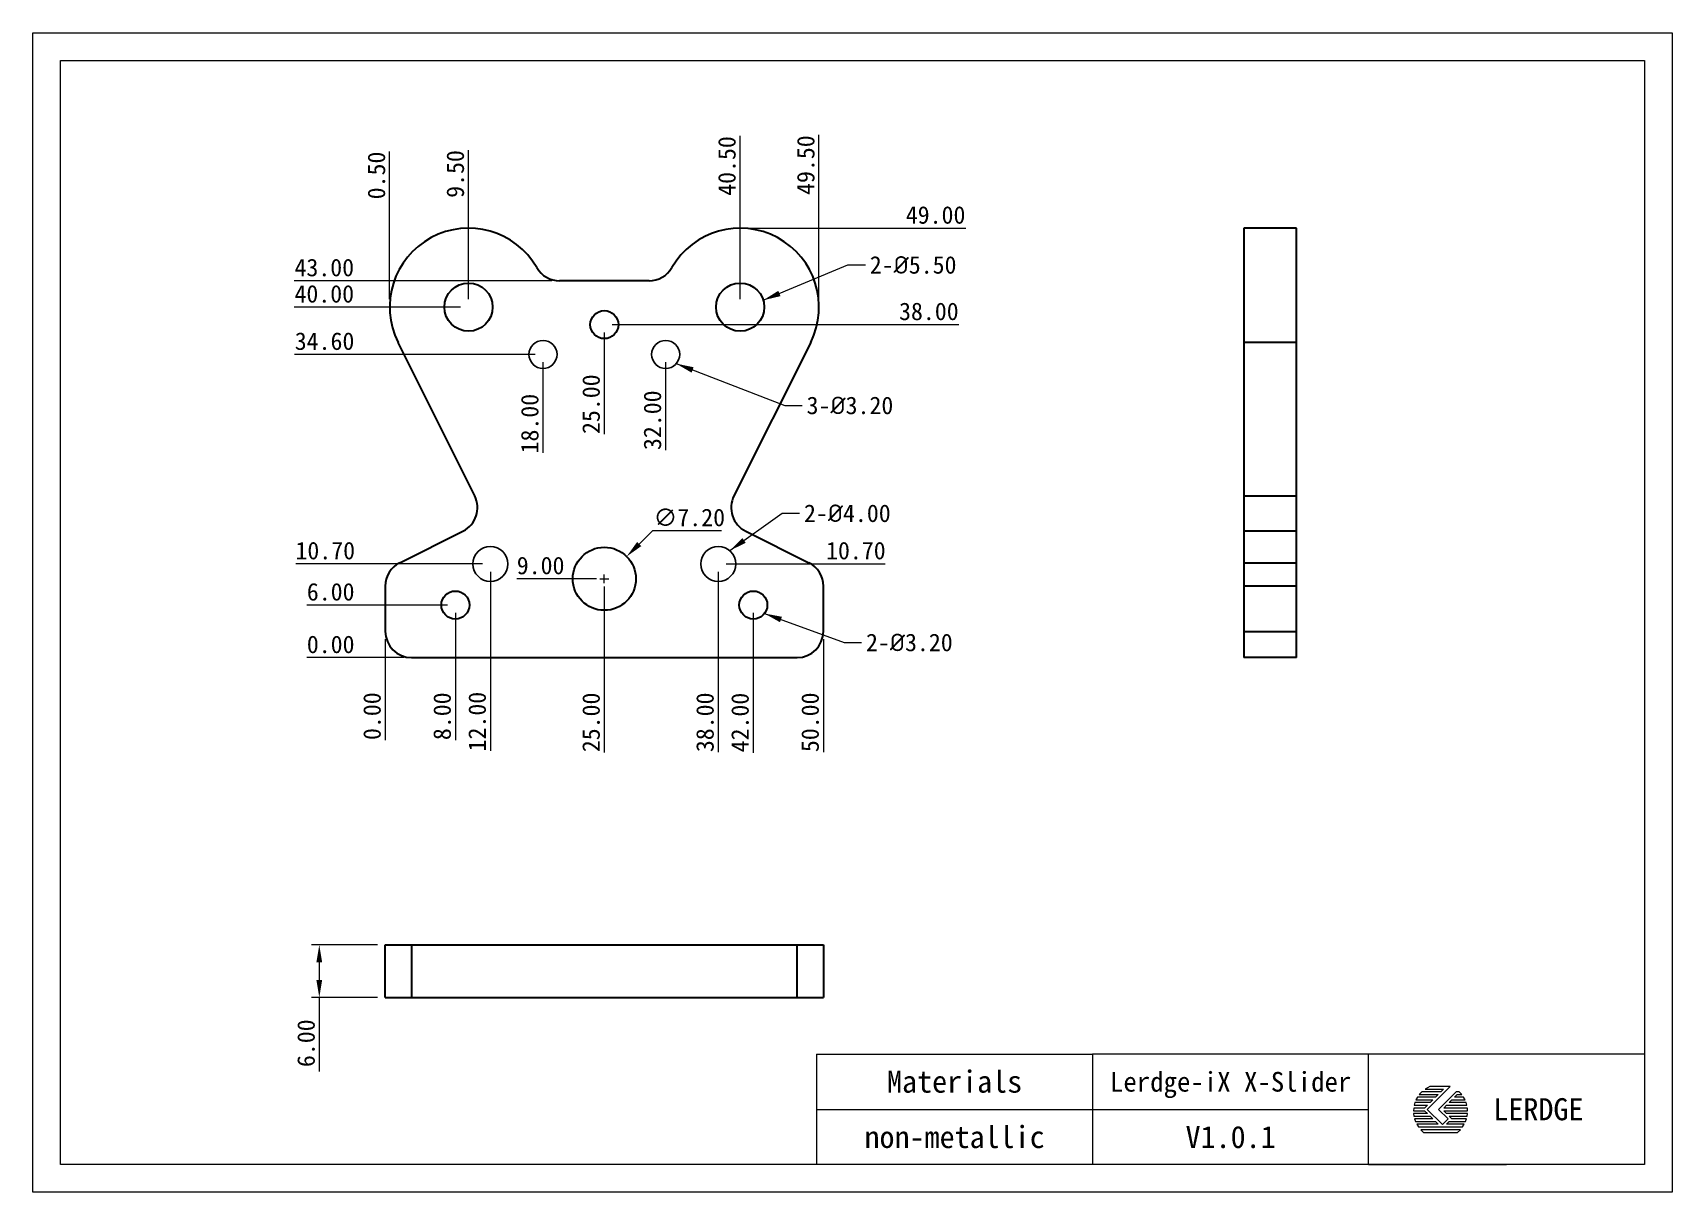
# Model space of a CAD drawing. Header units: millimetres. Extents: x 18867 to 19054, y 570 to 703.
import ezdxf
from ezdxf.enums import TextEntityAlignment as Align

# ---------------------------------------------------------------- set-up
doc = ezdxf.new("R2010")
doc.units = ezdxf.units.MM
doc.layers.get('0').update_dxf_attribs({"lineweight": 30})
doc.layers.get('Defpoints').update_dxf_attribs({"lineweight": 30})
doc.layers.add('02___PRT_ALL_AXES', color=7, linetype='Continuous')
doc.layers.add('尺寸', color=3, linetype='Continuous', lineweight=15)
doc.styles.add('GB', font='')
doc.styles.get('GB').set_extended_font_data('SimSun')
doc.dimstyles.new('L20.00', dxfattribs={"dimtxt": 2, "dimasz": 2, "dimexe": 0.9, "dimexo": 0.9, "dimgap": 0.5, "dimtad": 1, "dimzin": 1, "dimdsep": 46, "dimtxsty": 'GB', "dimcen": 1, "dimclrd": 256, "dimclre": 256, "dimclrt": 256, "dimazin": 0, "dimtfac": 1, "dimtmove": 0, "dimatfit": 3, "dimfxl": 0, "dimlwd": 15, "dimlwe": 15, "dimarcsym": 0})
doc.dimstyles.new('L20.00$3', dxfattribs={"dimtxt": 2, "dimasz": 2, "dimexe": 0.9, "dimexo": 0.9, "dimgap": 0.5, "dimtad": 1, "dimtoh": 1, "dimzin": 1, "dimdsep": 46, "dimtxsty": 'GB', "dimcen": 0.5, "dimclrd": 256, "dimclre": 256, "dimclrt": 256, "dimazin": 0, "dimtfac": 1, "dimtofl": 0, "dimtmove": 0, "dimatfit": 3, "dimfxl": 0, "dimlwd": 15, "dimlwe": 15, "dimarcsym": 0})

# ---------------------------------------------------------------- blocks, each defined once
blk = doc.blocks.new('*D40')
at = {"layer": 'Defpoints', "color": 0, "ltscale": 0.3, "transparency": 16777216}
for p in [(18903.9, 631.25), (18906.91, 631.25), (18909.91, 631.25)]:
    blk.add_point(p, dxfattribs=at)
at = {"layer": '尺寸', "lineweight": 15, "ltscale": 0.3, "transparency": 16777216}
blk.add_line((18909.01, 631.25), (18897.96, 631.25), dxfattribs=at)
at = {"layer": '尺寸', "ltscale": 0.3, "transparency": 16777216, "insert": (18900.68, 632.75), "char_height": 2, "attachment_point": 5, "style": 'GB'}
blk.add_mtext('0.00', dxfattribs=at)
blk = doc.blocks.new('*D41')
at = {"layer": 'Defpoints', "color": 0, "ltscale": 0.3, "transparency": 16777216}
for p in [(18906.91, 634.25), (18906.91, 631.25), (18906.91, 627.79)]:
    blk.add_point(p, dxfattribs=at)
at = {"layer": '尺寸', "lineweight": 15, "ltscale": 0.3, "transparency": 16777216}
blk.add_line((18906.91, 633.35), (18906.91, 621.85), dxfattribs=at)
at = {"layer": '尺寸', "ltscale": 0.3, "transparency": 16777216, "insert": (18905.41, 624.57), "char_height": 2, "attachment_point": 5, "rotation": 90, "style": 'GB'}
blk.add_mtext('0.00', dxfattribs=at)
blk = doc.blocks.new('*D42')
at = {"layer": 'Defpoints', "color": 0, "ltscale": 0.3, "transparency": 16777216}
for p in [(18914.91, 637.25), (18906.91, 631.25), (18914.91, 627.79)]:
    blk.add_point(p, dxfattribs=at)
at = {"layer": '尺寸', "lineweight": 15, "ltscale": 0.3, "transparency": 16777216}
blk.add_line((18914.91, 636.35), (18914.91, 621.84), dxfattribs=at)
at = {"layer": '尺寸', "ltscale": 0.3, "transparency": 16777216, "insert": (18913.41, 624.56), "char_height": 2, "attachment_point": 5, "rotation": 90, "style": 'GB'}
blk.add_mtext('8.00', dxfattribs=at)
blk = doc.blocks.new('*D43')
at = {"layer": 'Defpoints', "color": 0, "ltscale": 0.3, "transparency": 16777216}
for p in [(18903.9, 637.25), (18914.91, 637.25), (18906.91, 631.25)]:
    blk.add_point(p, dxfattribs=at)
at = {"layer": '尺寸', "lineweight": 15, "ltscale": 0.3, "transparency": 16777216}
blk.add_line((18914.01, 637.25), (18897.96, 637.25), dxfattribs=at)
at = {"layer": '尺寸', "ltscale": 0.3, "transparency": 16777216, "insert": (18900.68, 638.75), "char_height": 2, "attachment_point": 5, "style": 'GB'}
blk.add_mtext('6.00', dxfattribs=at)
blk = doc.blocks.new('*D44')
at = {"layer": 'Defpoints', "color": 0, "ltscale": 0.3, "transparency": 16777216}
for p in [(18947.41, 680.25), (18965.77, 680.25), (18906.91, 631.25)]:
    blk.add_point(p, dxfattribs=at)
at = {"layer": '尺寸', "lineweight": 15, "ltscale": 0.3, "transparency": 16777216}
blk.add_line((18948.31, 680.25), (18973.17, 680.25), dxfattribs=at)
at = {"layer": '尺寸', "ltscale": 0.3, "transparency": 16777216, "insert": (18969.72, 681.75), "char_height": 2, "attachment_point": 5, "style": 'GB'}
blk.add_mtext('49.00', dxfattribs=at)
blk = doc.blocks.new('*D45')
at = {"layer": 'Defpoints', "color": 0, "ltscale": 0.3, "transparency": 16777216}
for p in [(18956.41, 683.49), (18956.41, 671.25), (18906.91, 631.25)]:
    blk.add_point(p, dxfattribs=at)
at = {"layer": '尺寸', "lineweight": 15, "ltscale": 0.3, "transparency": 16777216}
blk.add_line((18956.41, 672.15), (18956.41, 690.9), dxfattribs=at)
at = {"layer": '尺寸', "ltscale": 0.3, "transparency": 16777216, "insert": (18954.91, 687.45), "char_height": 2, "attachment_point": 5, "rotation": 90, "style": 'GB'}
blk.add_mtext('49.50', dxfattribs=at)
blk = doc.blocks.new('*D46')
at = {"layer": 'Defpoints', "color": 0, "ltscale": 0.3, "transparency": 16777216}
for p in [(18903.9, 671.25), (18916.41, 671.25), (18906.91, 631.25)]:
    blk.add_point(p, dxfattribs=at)
at = {"layer": '尺寸', "lineweight": 15, "ltscale": 0.3, "transparency": 16777216}
blk.add_line((18915.51, 671.25), (18896.5, 671.25), dxfattribs=at)
at = {"layer": '尺寸', "ltscale": 0.3, "transparency": 16777216, "insert": (18899.95, 672.75), "char_height": 2, "attachment_point": 5, "style": 'GB'}
blk.add_mtext('40.00', dxfattribs=at)
blk = doc.blocks.new('*D47')
at = {"layer": 'Defpoints', "color": 0, "ltscale": 0.3, "transparency": 16777216}
for p in [(18916.41, 683.21), (18916.41, 671.25), (18906.91, 631.25)]:
    blk.add_point(p, dxfattribs=at)
at = {"layer": '尺寸', "lineweight": 15, "ltscale": 0.3, "transparency": 16777216}
blk.add_line((18916.41, 672.15), (18916.41, 689.17), dxfattribs=at)
at = {"layer": '尺寸', "ltscale": 0.3, "transparency": 16777216, "insert": (18914.91, 686.44), "char_height": 2, "attachment_point": 5, "rotation": 90, "style": 'GB'}
blk.add_mtext('9.50', dxfattribs=at)
blk = doc.blocks.new('*D48')
at = {"layer": 'Defpoints', "color": 0, "ltscale": 0.3, "transparency": 16777216}
for p in [(18903.9, 674.25), (18926.81, 674.25), (18906.91, 631.25)]:
    blk.add_point(p, dxfattribs=at)
at = {"layer": '尺寸', "lineweight": 15, "ltscale": 0.3, "transparency": 16777216}
blk.add_line((18925.91, 674.25), (18896.5, 674.25), dxfattribs=at)
at = {"layer": '尺寸', "ltscale": 0.3, "transparency": 16777216, "insert": (18899.95, 675.75), "char_height": 2, "attachment_point": 5, "style": 'GB'}
blk.add_mtext('43.00', dxfattribs=at)
blk = doc.blocks.new('*D49')
at = {"layer": 'Defpoints', "color": 0, "ltscale": 0.3, "transparency": 16777216}
for p in [(18903.9, 665.85), (18924.91, 665.85), (18906.91, 631.25)]:
    blk.add_point(p, dxfattribs=at)
at = {"layer": '尺寸', "lineweight": 15, "ltscale": 0.3, "transparency": 16777216}
blk.add_line((18924.01, 665.85), (18896.56, 665.85), dxfattribs=at)
at = {"layer": '尺寸', "ltscale": 0.3, "transparency": 16777216, "insert": (18899.98, 667.35), "char_height": 2, "attachment_point": 5, "style": 'GB'}
blk.add_mtext('34.60', dxfattribs=at)
blk = doc.blocks.new('*D50')
at = {"layer": 'Defpoints', "color": 0, "ltscale": 0.3, "transparency": 16777216}
for p in [(18924.91, 665.85), (18924.91, 661.79), (18906.91, 631.25)]:
    blk.add_point(p, dxfattribs=at)
at = {"layer": '尺寸', "lineweight": 15, "ltscale": 0.3, "transparency": 16777216}
blk.add_line((18924.91, 664.95), (18924.91, 654.61), dxfattribs=at)
at = {"layer": '尺寸', "ltscale": 0.3, "transparency": 16777216, "insert": (18923.41, 657.95), "char_height": 2, "attachment_point": 5, "rotation": 90, "style": 'GB'}
blk.add_mtext('18.00', dxfattribs=at)
blk = doc.blocks.new('*D51')
at = {"layer": 'Defpoints', "color": 0, "ltscale": 0.3, "transparency": 16777216}
for p in [(18931.91, 669.25), (18931.91, 664.1), (18906.91, 631.25)]:
    blk.add_point(p, dxfattribs=at)
at = {"layer": '尺寸', "lineweight": 15, "ltscale": 0.3, "transparency": 16777216}
blk.add_line((18931.91, 668.35), (18931.91, 656.74), dxfattribs=at)
at = {"layer": '尺寸', "ltscale": 0.3, "transparency": 16777216, "insert": (18930.41, 660.17), "char_height": 2, "attachment_point": 5, "rotation": 90, "style": 'GB'}
blk.add_mtext('25.00', dxfattribs=at)
blk = doc.blocks.new('*D52')
at = {"layer": 'Defpoints', "color": 0, "ltscale": 0.3, "transparency": 16777216}
for p in [(18938.91, 665.85), (18938.91, 662.26), (18906.91, 631.25)]:
    blk.add_point(p, dxfattribs=at)
at = {"layer": '尺寸', "lineweight": 15, "ltscale": 0.3, "transparency": 16777216}
blk.add_line((18938.91, 664.95), (18938.91, 654.92), dxfattribs=at)
at = {"layer": '尺寸', "ltscale": 0.3, "transparency": 16777216, "insert": (18937.41, 658.34), "char_height": 2, "attachment_point": 5, "rotation": 90, "style": 'GB'}
blk.add_mtext('32.00', dxfattribs=at)
blk = doc.blocks.new('*D53')
at = {"layer": 'Defpoints', "color": 0, "ltscale": 0.3, "transparency": 16777216}
for p in [(18931.91, 669.25), (18965.03, 669.25), (18906.91, 631.25)]:
    blk.add_point(p, dxfattribs=at)
at = {"layer": '尺寸', "lineweight": 15, "ltscale": 0.3, "transparency": 16777216}
blk.add_line((18932.81, 669.25), (18972.37, 669.25), dxfattribs=at)
at = {"layer": '尺寸', "ltscale": 0.3, "transparency": 16777216, "insert": (18968.95, 670.75), "char_height": 2, "attachment_point": 5, "style": 'GB'}
blk.add_mtext('38.00', dxfattribs=at)
blk = doc.blocks.new('*D54')
at = {"layer": 'Defpoints', "color": 0, "ltscale": 0.3, "transparency": 16777216}
for p in [(18947.41, 683.4), (18947.41, 671.25), (18906.91, 631.25)]:
    blk.add_point(p, dxfattribs=at)
at = {"layer": '尺寸', "lineweight": 15, "ltscale": 0.3, "transparency": 16777216}
blk.add_line((18947.41, 672.15), (18947.41, 690.81), dxfattribs=at)
at = {"layer": '尺寸', "ltscale": 0.3, "transparency": 16777216, "insert": (18945.91, 687.35), "char_height": 2, "attachment_point": 5, "rotation": 90, "style": 'GB'}
blk.add_mtext('40.50', dxfattribs=at)
blk = doc.blocks.new('*D55')
at = {"layer": 'Defpoints', "color": 0, "ltscale": 0.3, "transparency": 16777216}
for p in [(18931.91, 640.25), (18906.91, 631.25), (18931.91, 627.79)]:
    blk.add_point(p, dxfattribs=at)
at = {"layer": '尺寸', "lineweight": 15, "ltscale": 0.3, "transparency": 16777216}
blk.add_line((18931.91, 639.35), (18931.91, 620.43), dxfattribs=at)
at = {"layer": '尺寸', "ltscale": 0.3, "transparency": 16777216, "insert": (18930.41, 623.86), "char_height": 2, "attachment_point": 5, "rotation": 90, "style": 'GB'}
blk.add_mtext('25.00', dxfattribs=at)
blk = doc.blocks.new('*D56')
at = {"layer": 'Defpoints', "color": 0, "ltscale": 0.3, "transparency": 16777216}
for p in [(18927.87, 640.25), (18931.91, 640.25), (18906.91, 631.25)]:
    blk.add_point(p, dxfattribs=at)
at = {"layer": '尺寸', "lineweight": 15, "ltscale": 0.3, "transparency": 16777216}
blk.add_line((18931.01, 640.25), (18921.92, 640.25), dxfattribs=at)
at = {"layer": '尺寸', "ltscale": 0.3, "transparency": 16777216, "insert": (18924.64, 641.75), "char_height": 2, "attachment_point": 5, "style": 'GB'}
blk.add_mtext('9.00', dxfattribs=at)
blk = doc.blocks.new('*D57')
at = {"layer": 'Defpoints', "color": 0, "ltscale": 0.3, "transparency": 16777216}
for p in [(18948.91, 637.25), (18906.91, 631.25), (18948.91, 627.79)]:
    blk.add_point(p, dxfattribs=at)
at = {"layer": '尺寸', "lineweight": 15, "ltscale": 0.3, "transparency": 16777216}
blk.add_line((18948.91, 636.35), (18948.91, 620.39), dxfattribs=at)
at = {"layer": '尺寸', "ltscale": 0.3, "transparency": 16777216, "insert": (18947.41, 623.84), "char_height": 2, "attachment_point": 5, "rotation": 90, "style": 'GB'}
blk.add_mtext('42.00', dxfattribs=at)
blk = doc.blocks.new('*D58')
at = {"layer": 'Defpoints', "color": 0, "ltscale": 0.3, "transparency": 16777216}
for p in [(18956.91, 634.25), (18906.91, 631.25), (18956.91, 627.79)]:
    blk.add_point(p, dxfattribs=at)
at = {"layer": '尺寸', "lineweight": 15, "ltscale": 0.3, "transparency": 16777216}
blk.add_line((18956.91, 633.35), (18956.91, 620.45), dxfattribs=at)
at = {"layer": '尺寸', "ltscale": 0.3, "transparency": 16777216, "insert": (18955.41, 623.87), "char_height": 2, "attachment_point": 5, "rotation": 90, "style": 'GB'}
blk.add_mtext('50.00', dxfattribs=at)
blk = doc.blocks.new('*D59')
at = {"layer": 'Defpoints', "color": 0, "ltscale": 0.3, "transparency": 16777216}
for p in [(18906.91, 598.47), (18899.38, 592.47), (18906.91, 592.47)]:
    blk.add_point(p, dxfattribs=at)
at = {"layer": '尺寸', "lineweight": 15, "ltscale": 0.3, "transparency": 16777216}
for p, q in [((18906.01, 598.47), (18898.48, 598.47)), ((18899.38, 596.47), (18899.38, 594.47)), ((18906.01, 592.47), (18898.48, 592.47)), ((18899.38, 592.47), (18899.38, 584.03))]:
    blk.add_line(p, q, dxfattribs=at)
at = {"layer": '尺寸', "ltscale": 0.3, "transparency": 16777216}
for points in [[(18899.05, 596.47), (18899.71, 596.47), (18899.38, 598.47)], [(18899.05, 594.47), (18899.71, 594.47), (18899.38, 592.47)]]:
    blk.add_solid(points, dxfattribs=at)
at = {"layer": '尺寸', "ltscale": 0.3, "transparency": 16777216, "insert": (18897.88, 587.25), "char_height": 2, "attachment_point": 5, "rotation": 90, "style": 'GB'}
blk.add_mtext('6.00', dxfattribs=at)
blk = doc.blocks.new('*D60')
at = {"layer": 'Defpoints', "color": 0, "ltscale": 0.3, "transparency": 16777216}
for p in [(18903.9, 641.95), (18918.91, 641.95), (18906.91, 631.25)]:
    blk.add_point(p, dxfattribs=at)
at = {"layer": '尺寸', "lineweight": 15, "ltscale": 0.3, "transparency": 16777216}
blk.add_line((18918.01, 641.95), (18896.72, 641.95), dxfattribs=at)
at = {"layer": '尺寸', "ltscale": 0.3, "transparency": 16777216, "insert": (18900.06, 643.45), "char_height": 2, "attachment_point": 5, "style": 'GB'}
blk.add_mtext('10.70', dxfattribs=at)
blk = doc.blocks.new('*D61')
at = {"layer": 'Defpoints', "color": 0, "ltscale": 0.3, "transparency": 16777216}
for p in [(18918.91, 641.95), (18906.91, 631.25), (18918.91, 627.79)]:
    blk.add_point(p, dxfattribs=at)
at = {"layer": '尺寸', "lineweight": 15, "ltscale": 0.3, "transparency": 16777216}
blk.add_line((18918.91, 641.05), (18918.91, 620.61), dxfattribs=at)
at = {"layer": '尺寸', "ltscale": 0.3, "transparency": 16777216, "insert": (18917.41, 623.95), "char_height": 2, "attachment_point": 5, "rotation": 90, "style": 'GB'}
blk.add_mtext('12.00', dxfattribs=at)
blk = doc.blocks.new('*D62')
at = {"layer": 'Defpoints', "color": 0, "ltscale": 0.3, "transparency": 16777216}
for p in [(18944.91, 641.95), (18906.91, 631.25), (18944.91, 627.79)]:
    blk.add_point(p, dxfattribs=at)
at = {"layer": '尺寸', "lineweight": 15, "ltscale": 0.3, "transparency": 16777216}
blk.add_line((18944.91, 641.05), (18944.91, 620.45), dxfattribs=at)
at = {"layer": '尺寸', "ltscale": 0.3, "transparency": 16777216, "insert": (18943.41, 623.87), "char_height": 2, "attachment_point": 5, "rotation": 90, "style": 'GB'}
blk.add_mtext('38.00', dxfattribs=at)
blk = doc.blocks.new('*D63')
at = {"layer": 'Defpoints', "color": 0, "ltscale": 0.3, "transparency": 16777216}
for p in [(18944.91, 641.95), (18956.78, 641.95), (18906.91, 631.25)]:
    blk.add_point(p, dxfattribs=at)
at = {"layer": '尺寸', "lineweight": 15, "ltscale": 0.3, "transparency": 16777216}
blk.add_line((18945.81, 641.95), (18963.96, 641.95), dxfattribs=at)
at = {"layer": '尺寸', "ltscale": 0.3, "transparency": 16777216, "insert": (18960.62, 643.45), "char_height": 2, "attachment_point": 5, "style": 'GB'}
blk.add_mtext('10.70', dxfattribs=at)
blk = doc.blocks.new('*D64')
at = {"layer": 'Defpoints', "color": 0, "ltscale": 0.3, "transparency": 16777216}
for p in [(18934.46, 642.79), (18929.36, 637.71)]:
    blk.add_point(p, dxfattribs=at)
at = {"layer": '尺寸', "lineweight": 15, "ltscale": 0.3, "transparency": 16777216}
for p, q in [((18937.41, 645.73), (18935.88, 644.2)), ((18945.3, 645.73), (18937.41, 645.73)), ((18931.41, 640.25), (18932.41, 640.25)), ((18931.91, 639.75), (18931.91, 640.75))]:
    blk.add_line(p, q, dxfattribs=at)
at = {"layer": '尺寸', "ltscale": 0.3, "transparency": 16777216}
blk.add_solid([(18935.65, 644.44), (18936.12, 643.97), (18934.46, 642.79)], dxfattribs=at)
at = {"layer": '尺寸', "ltscale": 0.3, "transparency": 16777216, "insert": (18941.61, 647.23), "char_height": 2, "attachment_point": 5, "style": 'GB'}
blk.add_mtext('∅7.20', dxfattribs=at)
blk = doc.blocks.new('A$C411A0972')
for points in [[(5.78, -11.86), (1.18, -11.86), (1.88, -11.16), (6.11, -11.16), (6.36, -10.46), (2.58, -10.46), (1.88, -9.76), (6.52, -9.76), (6.61, -9.06), (1.18, -9.06), (0.48, -8.36), (6.64, -8.36), (6.59, -7.66), (0.48, -7.66), (1.18, -6.96), (6.46, -6.96), (6.27, -6.26), (1.88, -6.26), (2.58, -5.56), (5.99, -5.56), (5.61, -4.86), (3.28, -4.86), (3.98, -4.16), (5.13, -4.16), (4.49, -3.46), (3.69, -3.46), (-0.86, -8.01), (1.59, -10.46), (0.11, -11.95), (-3.83, -8.01), (2.13, -2.06), (-3.09, -2.06), (-4.36, -2.76), (0.43, -2.76), (-0.27, -3.46), (-5.22, -3.46), (-5.85, -4.16), (-0.97, -4.16), (-1.67, -4.86), (-6.34, -4.86), (-6.71, -5.56), (-2.37, -5.56), (-3.07, -6.26), (-6.99, -6.26), (-7.19, -6.96), (-3.77, -6.96), (-4.47, -7.66), (-7.31, -7.66), (-7.36, -8.36), (-4.47, -8.36), (-3.77, -9.06), (-7.34, -9.06), (-7.25, -9.76), (-3.07, -9.76), (-2.37, -10.46), (-7.08, -10.46), (-6.84, -11.16), (-1.67, -11.16), (-0.97, -11.86), (-6.51, -11.86), (-6.07, -12.56), (5.34, -12.56)], [(-4.75, -13.96), (4.02, -13.96), (4.77, -13.26), (-5.5, -13.26)]]:
    blk.add_lwpolyline(points, close=True)
blk = doc.blocks.new('A$C4CF74B76')
at = {"layer": '尺寸', "ltscale": 0.3}
for p, q in [((-14.52, -79.63), (-14.52, -99.63)), ((-14.52, -79.63), (35.48, -79.63)), ((135.48, -79.63), (35.48, -79.63)), ((35.48, -79.63), (35.48, -99.63)), ((85.48, -99.63), (85.48, -79.63)), ((-14.52, -89.63), (35.48, -89.63)), ((35.48, -89.63), (85.48, -89.63)), ((85.48, -99.63), (110.48, -99.63))]:
    blk.add_line(p, q, dxfattribs=at)
for points in [[(-156.52, 105.37), (140.48, 105.37), (140.48, -104.63), (-156.52, -104.63)], [(-151.52, 100.37), (135.48, 100.37), (135.48, -99.63), (-151.52, -99.63)]]:
    blk.add_lwpolyline(points, close=True, dxfattribs=at)
at = {"layer": '尺寸', "ltscale": 0.3, "xscale": 0.7, "yscale": 0.7, "zscale": 0.7}
blk.add_blockref('A$C411A0972', (98.76, -84.02), dxfattribs=at)
at = {"layer": '尺寸', "ltscale": 0.3, "char_height": 4, "attachment_point": 5, "style": 'GB'}
for s, width, insert in [('Materials', 11.0457, (10.48, -84.63)), ('LERDGE', 33.2013, (116.24, -89.63))]:
    blk.add_mtext_dynamic_manual_height_columns(s, width=width, gutter_width=15, heights=[0], dxfattribs=dict(at, insert=insert))
at = {"layer": '尺寸', "ltscale": 0.3, "style": 'GB'}
for tag, p in [('名称', (60.48, -84.63)), ('材质', (10.48, -94.63)), ('版本', (60.48, -94.63))]:
    blk.add_attdef(tag, text='', height=4, dxfattribs=at).set_placement(p, align=Align.MIDDLE_CENTER)
blk = doc.blocks.new('*D65')
at = {"layer": 'Defpoints', "color": 0, "ltscale": 0.3, "transparency": 16777216}
for p in [(18907.41, 683.05), (18907.41, 671.25), (18906.91, 631.25)]:
    blk.add_point(p, dxfattribs=at)
at = {"layer": '尺寸', "lineweight": 15, "ltscale": 0.3, "transparency": 16777216}
blk.add_line((18907.41, 672.15), (18907.41, 689), dxfattribs=at)
at = {"layer": '尺寸', "ltscale": 0.3, "transparency": 16777216, "insert": (18905.91, 686.27), "char_height": 2, "attachment_point": 5, "rotation": 90, "style": 'GB'}
blk.add_mtext('0.50', dxfattribs=at)

msp = doc.modelspace()

# ---------------------------------------------------------------- linework, layer by layer
at = {"color": 7, "linetype": 'Continuous'}
for p, q in [((19004.909, 680.249), (19004.909, 631.249)), ((19010.909, 680.249), (19004.909, 680.249)), ((19010.909, 631.249), (19010.909, 680.249)), ((18937.021, 674.249), (18926.806, 674.249)), ((18917.122, 649.707), (18908.364, 667.224)), ((18955.463, 667.224), (18946.705, 649.707)), ((19010.909, 667.224), (19004.909, 667.224)), ((19004.909, 649.707), (19010.909, 649.707)), ((18908.572, 642.078), (18915.78, 645.683)), ((18948.047, 645.683), (18955.255, 642.078)), ((19010.909, 645.683), (19004.909, 645.683)), ((19004.909, 642.078), (19010.909, 642.078)), ((18906.913, 639.395), (18906.913, 634.249)), ((18956.913, 634.249), (18956.913, 639.395)), ((19010.909, 639.395), (19004.909, 639.395)), ((19004.909, 634.249), (19010.909, 634.249)), ((18909.913, 631.249), (18953.913, 631.249)), ((19010.909, 631.249), (19004.909, 631.249)), ((18906.913, 592.475), (18906.913, 598.475)), ((18906.913, 598.475), (18956.913, 598.475)), ((18909.913, 598.475), (18909.913, 592.475)), ((18953.913, 592.475), (18953.913, 598.475)), ((18956.913, 598.475), (18956.913, 592.475)), ((18906.913, 592.475), (18956.913, 592.475))]:
    msp.add_line(p, q, dxfattribs=at)
for centre, radius in [((18916.413, 671.249), 2.75), ((18947.413, 671.249), 2.75), ((18931.913, 669.249), 1.6), ((18931.913, 640.249), 3.6), ((18914.913, 637.249), 1.6), ((18948.913, 637.249), 1.6)]:
    msp.add_circle(centre, radius, dxfattribs=at)
for centre, radius, start, end in [((18916.413, 671.249), 9, 30.00001, 206.56505), ((18947.413, 671.249), 9, 333.43495, 150), ((18926.806, 677.249), 3, 209.99996, 270), ((18937.021, 677.249), 3, 270, 330), ((18914.439, 648.366), 3, 296.56505, 26.56505), ((18949.388, 648.366), 3, 153.43495, 243.43495), ((18909.913, 639.395), 3, 116.56505, 180), ((18953.913, 639.395), 3, 0, 63.43495), ((18909.913, 634.249), 3, 180, 270), ((18953.913, 634.249), 3, 270, 0)]:
    msp.add_arc(centre, radius, start, end, dxfattribs=at)
at = {"layer": '02___PRT_ALL_AXES', "color": 7, "linetype": 'Continuous'}
for centre, radius in [((18924.913, 665.849), 1.6), ((18938.913, 665.849), 1.6), ((18918.913, 641.949), 2), ((18944.913, 641.949), 2)]:
    msp.add_circle(centre, radius, dxfattribs=at)

# ---------------------------------------------------------------- block references
at = {"layer": '尺寸', "ltscale": 0.3}
ref = msp.add_blockref('A$C4CF74B76', (18965.289, 636.165), dxfattribs=dict(at, xscale=0.63, yscale=0.63, zscale=0.63))
ref.add_attrib('材质', 'non-metallic', dxfattribs={"ltscale": 0.3, "height": 2.52, "style": 'GB'}).set_placement((18971.891, 576.55), align=Align.MIDDLE_CENTER)
ref.add_attrib('版本', 'V1.0.1', dxfattribs={"ltscale": 0.3, "height": 2.52, "style": 'GB'}).set_placement((19003.391, 576.55), align=Align.MIDDLE_CENTER)
ref.add_attrib('名称', 'Lerdge-iX X-Slider', dxfattribs={"ltscale": 0.3, "height": 2.25, "style": 'GB'}).set_placement((19003.391, 582.85), align=Align.MIDDLE_CENTER)

# ---------------------------------------------------------------- texts
at = {"layer": '尺寸', "ltscale": 0.3, "char_height": 2, "width": 2.5, "attachment_point": 1, "style": 'GB'}
for s, insert in [('2-{\\fISOCPEUR|b0|i0|c0|p34;%%C}5.50', (18962.208, 677.067)), ('3-{\\fISOCPEUR|b0|i0|c0|p34;%%C}3.20', (18954.996, 661.035)), ('2-{\\fISOCPEUR|b0|i0|c0|p34;%%C}4.00', (18954.7, 648.726)), ('2-{\\fISOCPEUR|b0|i0|c0|p34;%%C}3.20', (18961.777, 633.984))]:
    msp.add_mtext(s, dxfattribs=dict(at, insert=insert))

# ---------------------------------------------------------------- dimensions: what is measured, and where the dimension line sits
at = {"layer": '尺寸', "ltscale": 0.3}
for feature_location, offset, dtype, origin, picture, middle in [((18956.413, 671.249), (0, 12.245), 1, (18906.913, 631.249), '*D45', (18954.913, 687.446)), ((18947.413, 671.249), (0, 12.152), 1, (18906.913, 631.249), '*D54', (18945.913, 687.353)), ((18907.413, 671.249), (0, 11.805), 1, (18906.913, 631.249), '*D65', (18905.913, 686.275)), ((18916.413, 671.249), (0, 11.964), 1, (18906.913, 631.249), '*D47', (18914.913, 686.439)), ((18947.413, 680.249), (18.356, 0), 0, (18906.913, 631.249), '*D44', (18969.722, 681.749)), ((18926.806, 674.249), (-22.903, 0), 0, (18906.913, 631.249), '*D48', (18899.95, 675.749)), ((18916.413, 671.249), (-12.511, 0), 0, (18906.913, 631.249), '*D46', (18899.95, 672.749)), ((18931.913, 669.249), (33.121, 0), 0, (18906.913, 631.249), '*D53', (18968.953, 670.749)), ((18924.913, 665.849), (-21.011, 0), 0, (18906.913, 631.249), '*D49', (18899.984, 667.349)), ((18931.913, 669.249), (0, -5.153), 1, (18906.913, 631.249), '*D51', (18930.413, 660.166)), ((18924.913, 665.849), (0, -4.061), 1, (18906.913, 631.249), '*D50', (18923.413, 657.947)), ((18938.913, 665.849), (0, -3.588), 1, (18906.913, 631.249), '*D52', (18937.413, 658.343)), ((18918.913, 641.949), (-15.011, 0), 0, (18906.913, 631.249), '*D60', (18900.062, 643.449)), ((18944.913, 641.949), (11.862, 0), 0, (18906.913, 631.249), '*D63', (18960.616, 643.449)), ((18931.913, 640.249), (-4.045, 0), 0, (18906.913, 631.249), '*D56', (18924.642, 641.749)), ((18918.913, 641.949), (0, -14.159), 1, (18906.913, 631.249), '*D61', (18917.413, 623.95)), ((18944.913, 641.949), (0, -14.159), 1, (18906.913, 631.249), '*D62', (18943.413, 623.871)), ((18914.913, 637.249), (-11.011, 0), 0, (18906.913, 631.249), '*D43', (18900.682, 638.749)), ((18931.913, 640.249), (0, -12.459), 1, (18906.913, 631.249), '*D55', (18930.413, 623.86)), ((18914.913, 637.249), (0, -9.459), 1, (18906.913, 631.249), '*D42', (18913.413, 624.564)), ((18948.913, 637.249), (0, -9.459), 1, (18906.913, 631.249), '*D57', (18947.413, 623.838)), ((18909.913387471, 631.249133873), (-6.010854107, 0), 0, (18906.913387471, 631.249133873), '*D40', (18900.681862973, 632.749133873)), ((18906.913387471, 634.249133873), (0, -6.458755506), 1, (18906.913387471, 631.249133873), '*D41', (18905.413387471, 624.569707976)), ((18956.913, 634.249), (0, -6.459), 1, (18906.913, 631.249), '*D58', (18955.413, 623.871))]:
    dim = msp.add_ordinate_dim(feature_location=feature_location, offset=offset, dtype=dtype, origin=origin, dimstyle='L20.00', dxfattribs=at)
    dim.commit()
    dim.dimension.update_dxf_attribs({"geometry": picture, "text_midpoint": middle})
dim = msp.add_diameter_dim_2p(p1=(18929.363, 637.708), p2=(18934.464, 642.79), dimstyle='L20.00$3', dxfattribs=at)
dim.commit()
dim.dimension.update_dxf_attribs({"geometry": '*D64', "text_midpoint": (18941.607, 645.731), "dimtype": 163})
dim = msp.add_linear_dim(base=(18899.38, 592.475), p1=(18906.913, 598.475), p2=(18906.913, 592.475), angle=90, dimstyle='L20.00', dxfattribs=at)
dim.commit()
dim.dimension.update_dxf_attribs({"geometry": '*D59', "text_midpoint": (18897.88, 587.254)})

# ---------------------------------------------------------------- leaders
at = {"layer": '尺寸', "ltscale": 0.3, "annotation_type": 0, "has_hookline": 1, "hookline_direction": 0}
for points, text_width in [([(18950.049, 672.034), (18959.708, 676.067), (18961.708, 676.067)], 10.091), ([(18940.117, 664.795), (18952.496, 660.035), (18954.496, 660.035)], 10.068), ([(18946.227, 643.457), (18952.2, 647.726), (18954.2, 647.726)], 10.091), ([(18950.19, 636.285), (18959.277, 632.984), (18961.277, 632.984)], 10.091)]:
    msp.add_leader(points, dimstyle='L20.00', override={"dimgap": 0.5, "dimtad": 0}, dxfattribs=dict(at, text_width=text_width))

doc.saveas('drawing.dxf')
